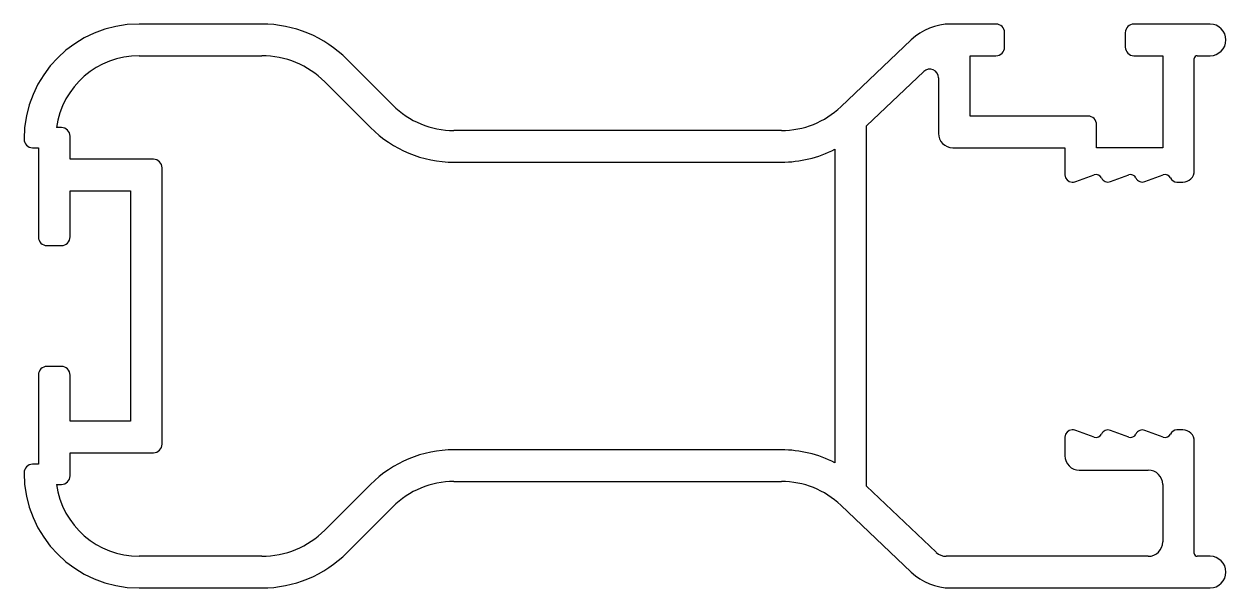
# Model space of a CAD drawing. Extents: x 1988.6 to 2030.4, y 1507.5 to 1527.1.
import ezdxf

# ---------------------------------------------------------------- set-up
doc = ezdxf.new("R2010")
doc.units = 0
doc.layers.get('0').update_dxf_attribs({"linetype": 'CONTINUOUS'})

msp = doc.modelspace()

# ---------------------------------------------------------------- linework, layer by layer
for p, q in [((1996.905, 1527.119), (1992.638, 1527.119)), ((2022.438, 1527.119), (2020.868, 1527.119)), ((2029.888, 1527.119), (2027.238, 1527.119)), ((2019.49, 1526.569), (2017.043, 1524.244)), ((2022.738, 1526.319), (2022.738, 1526.819)), ((2026.938, 1526.819), (2026.938, 1526.319)), ((1992.638, 1526.019), (1996.905, 1526.019)), ((2001.466, 1524.297), (1999.874, 1525.889)), ((2021.538, 1526.019), (2022.438, 1526.019)), ((2021.538, 1523.919), (2021.538, 1526.019)), ((2027.238, 1526.019), (2028.238, 1526.019)), ((2028.238, 1526.019), (2028.238, 1522.819)), ((2029.338, 1522.026), (2029.338, 1525.919)), ((2029.438, 1526.019), (2029.888, 1526.019)), ((2017.938, 1523.577), (2019.931, 1525.471)), ((1999.097, 1525.111), (2000.688, 1523.52)), ((2020.438, 1525.253), (2020.438, 1523.319)), ((2025.638, 1523.919), (2021.538, 1523.919)), ((2025.938, 1522.819), (2025.938, 1523.619)), ((1989.938, 1523.519), (1989.766, 1523.519)), ((1990.238, 1522.419), (1990.238, 1523.219)), ((2014.977, 1523.419), (2003.587, 1523.419)), ((2017.938, 1511.061), (2017.938, 1523.577)), ((1988.938, 1522.819), (1989.138, 1522.819)), ((1989.138, 1522.819), (1989.138, 1519.719)), ((2020.938, 1522.819), (2024.838, 1522.819)), ((2024.838, 1522.819), (2024.838, 1521.876)), ((2028.238, 1522.819), (2025.938, 1522.819)), ((1993.138, 1522.419), (1990.238, 1522.419)), ((2016.838, 1522.766), (2016.838, 1511.872)), ((1993.438, 1512.519), (1993.438, 1522.119)), ((2003.587, 1522.319), (2014.977, 1522.319)), ((2025.088, 1521.626), (2025.134, 1521.626)), ((2025.22, 1521.641), (2025.857, 1521.875)), ((2026.42, 1521.641), (2027.057, 1521.875)), ((2027.62, 1521.641), (2028.257, 1521.875)), ((2028.734, 1521.626), (2028.938, 1521.626)), ((1990.238, 1519.719), (1990.238, 1521.319)), ((1990.238, 1521.319), (1992.338, 1521.319)), ((1992.338, 1521.319), (1992.338, 1513.319)), ((1989.438, 1519.419), (1989.938, 1519.419)), ((1989.138, 1514.919), (1989.138, 1511.819)), ((1989.938, 1515.219), (1989.438, 1515.219)), ((1990.238, 1513.319), (1990.238, 1514.919)), ((1992.338, 1513.319), (1990.238, 1513.319)), ((2024.838, 1512.762), (2024.838, 1512.114)), ((2025.134, 1513.012), (2025.088, 1513.012)), ((2025.857, 1512.763), (2025.22, 1512.997)), ((2027.057, 1512.763), (2026.42, 1512.997)), ((2028.257, 1512.763), (2027.62, 1512.997)), ((2028.938, 1513.012), (2028.734, 1513.012)), ((2029.338, 1508.719), (2029.338, 1512.612)), ((1990.238, 1512.219), (1993.138, 1512.219)), ((1990.238, 1511.419), (1990.238, 1512.219)), ((2014.977, 1512.319), (2003.587, 1512.319)), ((1989.138, 1511.819), (1988.938, 1511.819)), ((2025.338, 1511.614), (2027.738, 1511.614)), ((1989.766, 1511.119), (1989.938, 1511.119)), ((2000.688, 1511.118), (1999.097, 1509.527)), ((2003.587, 1511.219), (2014.977, 1511.219)), ((2028.238, 1511.114), (2028.238, 1509.119)), ((2020.363, 1508.757), (2017.938, 1511.061)), ((1999.874, 1508.749), (2001.466, 1510.341)), ((2017.043, 1510.394), (2019.49, 1508.069)), ((1996.905, 1508.619), (1992.638, 1508.619)), ((2027.738, 1508.619), (2020.708, 1508.619)), ((2029.888, 1508.619), (2029.438, 1508.619)), ((1992.638, 1507.519), (1996.905, 1507.519)), ((2020.868, 1507.519), (2029.888, 1507.519))]:
    msp.add_line(p, q)
for centre, radius, start, end in [((1992.638, 1523.119), 4, 90, 180), ((1996.905, 1522.919), 4.2, 45, 90), ((2020.868, 1525.119), 2, 90, 133.536), ((2022.438, 1526.819), 0.3, 360, 90), ((2027.238, 1526.819), 0.3, 90, 180), ((2029.888, 1526.569), 0.55, 270, 90), ((2022.438, 1526.319), 0.3, 270, 0), ((2027.238, 1526.319), 0.3, 180, 270), ((1992.638, 1523.119), 2.9, 90, 172.0719), ((1996.905, 1522.919), 3.1, 45, 90), ((2029.438, 1525.919), 0.1, 90, 179.9997), ((2020.138, 1525.253), 0.3, 0, 133.5361), ((2003.587, 1526.419), 3, 225, 270), ((2014.977, 1526.419), 3, 270, 313.5359), ((2025.638, 1523.619), 0.3, 0.0001, 90), ((1989.938, 1523.219), 0.3, 0.0001, 90.0006), ((2003.587, 1526.419), 4.1, 225, 270), ((2020.938, 1523.319), 0.5, 180, 270), ((1988.938, 1523.119), 0.3, 180, 270), ((1993.138, 1522.119), 0.3, 0, 90), ((2014.977, 1526.419), 4.1, 270, 296.9998), ((2028.938, 1522.026), 0.4, 270, 0), ((2025.088, 1521.876), 0.25, 180, 270), ((2025.134, 1521.876), 0.25, 270, 290.1216), ((2025.926, 1521.687), 0.2, 24.8615, 110.1215), ((2026.334, 1521.876), 0.25, 204.8615, 290.1215), ((2027.126, 1521.687), 0.2, 24.8615, 110.1215), ((2027.534, 1521.876), 0.25, 204.8615, 290.1215), ((2028.326, 1521.687), 0.2, 24.8614, 110.1215), ((2028.734, 1521.876), 0.25, 204.8615, 270), ((1989.438, 1519.719), 0.3, 180, 269.9999), ((1989.938, 1519.719), 0.3, 269.9994, 0), ((1989.438, 1514.919), 0.3, 90.0001, 180), ((1989.938, 1514.919), 0.3, 360, 90.0006), ((2025.088, 1512.762), 0.25, 90, 180), ((2025.134, 1512.762), 0.25, 69.8784, 90), ((2025.926, 1512.951), 0.2, 249.8785, 335.1386), ((2026.334, 1512.762), 0.25, 69.8785, 155.1385), ((2027.126, 1512.951), 0.2, 249.8785, 335.1386), ((2027.534, 1512.762), 0.25, 69.8785, 155.1385), ((2028.326, 1512.951), 0.2, 249.8785, 335.1386), ((2028.734, 1512.762), 0.25, 90, 155.1385), ((2028.938, 1512.612), 0.4, 360, 90), ((1993.138, 1512.519), 0.3, 270, 0), ((2003.587, 1508.219), 4.1, 90, 135), ((2014.977, 1508.219), 4.1, 63.0002, 90), ((2025.338, 1512.114), 0.5, 180, 270), ((1988.938, 1511.519), 0.3, 90, 180), ((1992.638, 1511.519), 4, 180, 270), ((2027.738, 1511.114), 0.5, 0, 90), ((1992.638, 1511.519), 2.9, 187.9281, 270), ((1989.938, 1511.419), 0.3, 269.9994, 359.9999), ((2003.587, 1508.219), 3, 90, 135), ((2014.977, 1508.219), 3, 46.4641, 90), ((1996.905, 1511.719), 3.1, 270, 315), ((2027.738, 1509.119), 0.5, 270, 0), ((1996.905, 1511.719), 4.2, 270, 315), ((2020.708, 1509.119), 0.5, 226.4641, 270.0001), ((2029.438, 1508.719), 0.1, 180.0003, 270), ((2029.888, 1508.069), 0.55, 270, 90), ((2020.868, 1509.519), 2, 226.464, 270)]:
    msp.add_arc(centre, radius, start, end)

doc.saveas('drawing.dxf')
